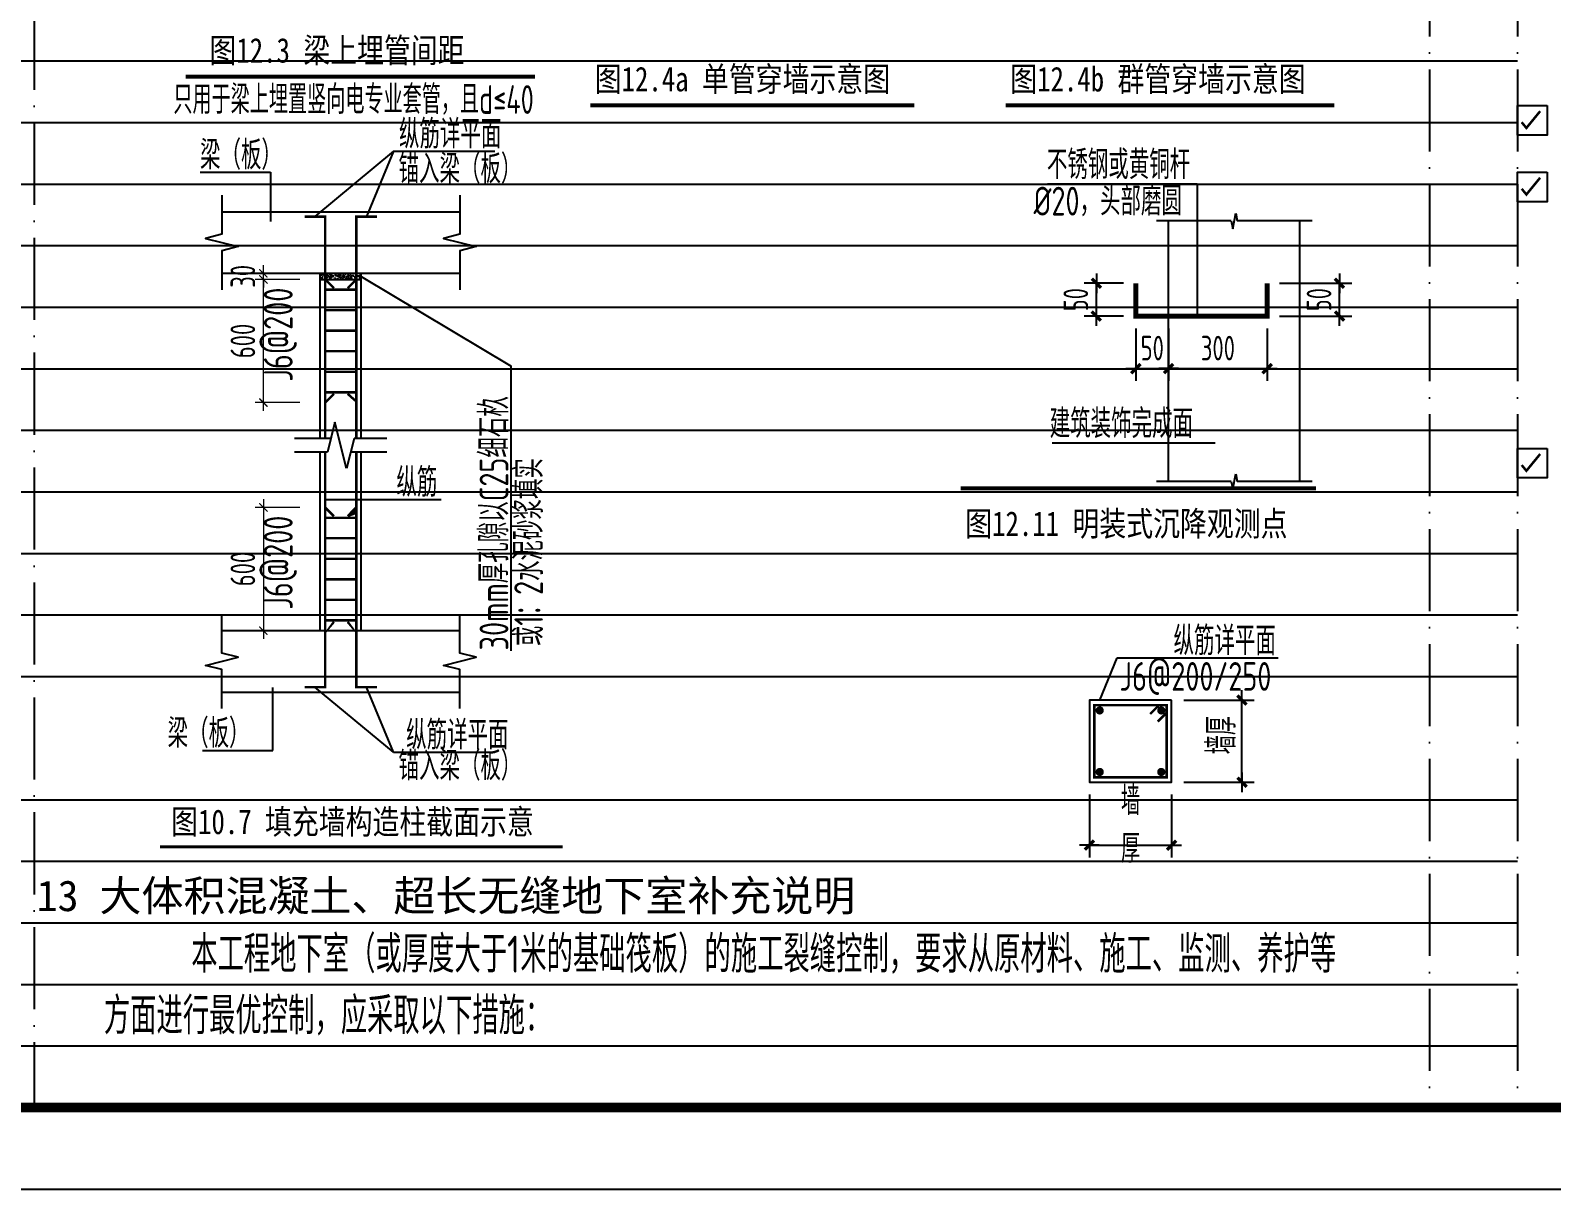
# Model space of a CAD drawing. Extents: x -1058961 to 23600, y -449123 to 2751847.
# Drawn here: x -597520 to -578989, y -12320 to 1802 of the extents above; entities that cross this region are included whole.
import ezdxf

# ---------------------------------------------------------------- set-up
doc = ezdxf.new("R2010")
doc.units = 0
doc.header["$LTSCALE"] = 1000
doc.linetypes.add('D1', pattern=[14, 10, -2, 0, -2])
doc.layers.get('0').update_dxf_attribs({"linetype": 'CONTINUOUS'})
doc.layers.get('DEFPOINTS').update_dxf_attribs({"linetype": 'CONTINUOUS'})
for name, color, linetype in [('C-SHET-TTLB', 11, 'CONTINUOUS'), ('S-DETL-DIM', 151, 'CONTINUOUS'), ('S-DETL-HATCH', 253, 'CONTINUOUS'), ('S-DETL-LINE1', 2, 'CONTINUOUS'), ('S-DETL-RBAR', 1, 'CONTINUOUS'), ('S-DETL-TEXT', 7, 'CONTINUOUS'), ('SM', 7, 'CONTINUOUS')]:
    doc.layers.add(name, color=color, linetype=linetype)
doc.layers.add('S-1-TEXT', color=7, linetype='CONTINUOUS', lineweight=18)
doc.layers.add('S-1-修改', color=23, linetype='CONTINUOUS', lineweight=18)
doc.styles.add('TS', font='tssdeng.shx', dxfattribs={"width": 0.7, "bigfont": 'tssdchn.shx'})
doc.styles.add('TSSD_DIMENSION', font='Tssdeng.shx', dxfattribs={"width": 0.7, "bigfont": 'tssdchn.shx'})
doc.styles.add('黑体', font='simhei.ttf')
doc.dimstyles.new('DIM25', dxfattribs={"dimtxt": 300, "dimasz": 0.8, "dimexe": 150, "dimexo": 150, "dimgap": 100, "dimtad": 1, "dimdec": 0, "dimlfac": 0.25, "dimrnd": 1, "dimzin": 0, "dimdsep": 46, "dimtxsty": 'TS', "dimblk": '_DIMX', "dimcen": 0, "dimclrd": 256, "dimclre": 256, "dimclrt": 43, "dimadec": 1, "dimazin": 0, "dimtfac": 1, "dimtdec": 0, "dimtix": 1, "dimtmove": 2, "dimatfit": 3, "dimldrblk": 'ARCHTICK', "dimfxl": 0, "dimtolj": 1, "dimtzin": 1, "dimarcsym": 0})
doc.dimstyles.new('TSSD_20_100', dxfattribs={"dimtxt": 300, "dimasz": 100, "dimexe": 100, "dimexo": 250, "dimgap": 100, "dimtad": 1, "dimdec": 0, "dimlfac": 0.2, "dimzin": 0, "dimdsep": 46, "dimtxsty": 'TSSD_DIMENSION', "dimblk": 'ARCHTICK', "dimcen": 0, "dimdle": 100, "dimclrt": 7, "dimadec": 0, "dimazin": 0, "dimtfac": 1, "dimtdec": 0, "dimtix": 1, "dimtmove": 2, "dimatfit": 3, "dimldrblk": 'ARCHTICK', "dimfxl": 0, "dimtolj": 1, "dimtzin": 0, "dimarcsym": 0})

# ---------------------------------------------------------------- blocks, each defined once
blk = doc.blocks.new('_DIMX')
blk.add_line((-150, 0), (150, 0))
at = {"const_width": 50}
blk.add_lwpolyline([(-70, -70), (70, 70)], dxfattribs=at)
blk = doc.blocks.new('*D3407')
at = {"layer": 'DEFPOINTS', "color": 0}
for p in [(-584053.5984477726, -1678.23703778928), (-583653.5984477726, -1678.23703778928), (-583653.5984477726, -2318.544217745977)]:
    blk.add_point(p, dxfattribs=at)
at = {"layer": 'S-DETL-DIM', "lineweight": -2}
for p, q in [((-584053.5984477726, -1828.23703778928), (-584053.5984477726, -2468.544217745977)), ((-583653.5984477726, -1828.23703778928), (-583653.5984477726, -2468.544217745977)), ((-584054.3984477726, -2318.544217745977), (-584055.1984477725, -2318.544217745977)), ((-584053.5984477726, -2318.544217745977), (-583653.5984477726, -2318.544217745977)), ((-583652.7984477725, -2318.544217745977), (-583651.9984477726, -2318.544217745977))]:
    blk.add_line(p, q, dxfattribs=at)
at = {"layer": 'S-DETL-DIM', "lineweight": -2, "xscale": 0.8, "yscale": 0.8, "zscale": 0.8}
blk.add_blockref('_DIMX', (-584053.5984477726, -2318.544217745977), dxfattribs=at)
at = {"layer": 'S-DETL-DIM', "lineweight": -2, "xscale": 0.8, "yscale": 0.8, "zscale": 0.8, "rotation": 180}
blk.add_blockref('_DIMX', (-583653.5984477726, -2318.544217745977), dxfattribs=at)
at = {"layer": 'S-DETL-DIM', "color": 43, "insert": (-583853.5984477726, -2068.544217745977), "char_height": 300, "attachment_point": 5, "style": 'TS'}
blk.add_mtext('\\A1;50', dxfattribs=at)
blk = doc.blocks.new('_ArchTick')
at = {"color": 0, "linetype": 'ByBlock', "const_width": 0.15}
blk.add_lwpolyline([(-0.5, -0.5), (0.5, 0.5)], dxfattribs=at)
blk = doc.blocks.new('*D3408')
at = {"layer": 'DEFPOINTS', "color": 0}
for p in [(-583653.5984477726, -1678.23703778928), (-582453.5984477726, -1678.23703778928), (-582453.5984477726, -2318.544217745977)]:
    blk.add_point(p, dxfattribs=at)
at = {"layer": 'S-DETL-DIM', "lineweight": -2}
for p, q in [((-583653.5984477726, -1828.23703778928), (-583653.5984477726, -2468.544217745977)), ((-582453.5984477726, -1828.23703778928), (-582453.5984477726, -2468.544217745977)), ((-583652.7984477725, -2318.544217745977), (-582454.3984477726, -2318.544217745977))]:
    blk.add_line(p, q, dxfattribs=at)
at = {"layer": 'S-DETL-DIM', "lineweight": -2, "xscale": 0.8, "yscale": 0.8, "zscale": 0.8, "rotation": 180}
blk.add_blockref('_DIMX', (-583653.5984477726, -2318.544217745977), dxfattribs=at)
at = {"layer": 'S-DETL-DIM', "lineweight": -2, "xscale": 0.8, "yscale": 0.8, "zscale": 0.8}
blk.add_blockref('_DIMX', (-582453.5984477726, -2318.544217745977), dxfattribs=at)
at = {"layer": 'S-DETL-DIM', "color": 43, "insert": (-583053.5984477726, -2068.544217745977), "char_height": 300, "attachment_point": 5, "style": 'TS'}
blk.add_mtext('\\A1;300', dxfattribs=at)
blk = doc.blocks.new('*D3409')
at = {"layer": 'DEFPOINTS', "color": 0}
for p in [(-584534.4352626706, -1278.23703778928), (-584053.5984477726, -1278.23703778928), (-584053.5984477726, -1678.23703778928)]:
    blk.add_point(p, dxfattribs=at)
at = {"layer": 'S-DETL-DIM', "lineweight": -2}
for p, q in [((-584203.5984477726, -1278.23703778928), (-584684.4352626706, -1278.23703778928)), ((-584534.4352626706, -1277.43703778928), (-584534.4352626706, -1276.63703778928)), ((-584534.4352626706, -1678.23703778928), (-584534.4352626706, -1278.23703778928)), ((-584203.5984477726, -1678.23703778928), (-584684.4352626706, -1678.23703778928)), ((-584534.4352626706, -1679.03703778928), (-584534.4352626706, -1679.83703778928))]:
    blk.add_line(p, q, dxfattribs=at)
at = {"layer": 'S-DETL-DIM', "lineweight": -2, "xscale": 0.8, "yscale": 0.8, "zscale": 0.8}
for p, rotation in [((-584534.4352626706, -1278.23703778928), 270), ((-584534.4352626706, -1678.23703778928), 90)]:
    blk.add_blockref('_DIMX', p, dxfattribs=dict(at, rotation=rotation))
at = {"layer": 'S-DETL-DIM', "color": 43, "insert": (-584784.4352626706, -1478.237037789374), "char_height": 300, "attachment_point": 5, "rotation": 90, "style": 'TS'}
blk.add_mtext('\\A1;50', dxfattribs=at)
blk = doc.blocks.new('*D3410')
at = {"layer": 'DEFPOINTS', "color": 0}
for p in [(-582453.5984477726, -1278.23703778928), (-581571.8553159469, -1278.237037789281), (-582453.5984477726, -1678.23703778928)]:
    blk.add_point(p, dxfattribs=at)
at = {"layer": 'S-DETL-DIM', "lineweight": -2}
for p, q in [((-582303.5984477726, -1278.23703778928), (-581421.8553159469, -1278.237037789281)), ((-581571.8553159469, -1277.437037789281), (-581571.8553159469, -1276.637037789281)), ((-581571.8553159469, -1678.237037789281), (-581571.8553159469, -1278.237037789281)), ((-582303.5984477726, -1678.23703778928), (-581421.8553159469, -1678.237037789281)), ((-581571.8553159469, -1679.03703778928), (-581571.8553159469, -1679.83703778928))]:
    blk.add_line(p, q, dxfattribs=at)
at = {"layer": 'S-DETL-DIM', "lineweight": -2, "xscale": 0.8, "yscale": 0.8, "zscale": 0.8}
for p, rotation in [((-581571.8553159469, -1278.237037789281), 270), ((-581571.8553159469, -1678.237037789281), 90)]:
    blk.add_blockref('_DIMX', p, dxfattribs=dict(at, rotation=rotation))
at = {"layer": 'S-DETL-DIM', "color": 43, "insert": (-581821.8553159469, -1478.237037789374), "char_height": 300, "attachment_point": 5, "rotation": 90, "style": 'TS'}
blk.add_mtext('\\A1;50', dxfattribs=at)
blk = doc.blocks.new('*D726')
at = {"layer": 'DEFPOINTS', "color": 0}
for p in [(-284821.8170300149, 554761.7847492115), (-285514.8249420882, 553261.7847492115), (-284821.8170300149, 553261.7847492115)]:
    blk.add_point(p, dxfattribs=at)
at = {"layer": 'S-DETL-DIM', "color": 0, "lineweight": -2}
for p, q in [((-285514.8249420882, 554861.7847492115), (-285514.8249420882, 553161.7847492115)), ((-285071.8170300149, 554761.7847492115), (-285614.8249420882, 554761.7847492115)), ((-285071.8170300149, 553261.7847492115), (-285614.8249420882, 553261.7847492115))]:
    blk.add_line(p, q, dxfattribs=at)
at = {"layer": 'S-DETL-DIM', "color": 0, "lineweight": -2, "xscale": 100, "yscale": 100, "zscale": 100}
for p, rotation in [((-285514.8249420882, 554761.7847492115), 90), ((-285514.8249420882, 553261.7847492115), 270)]:
    blk.add_blockref('_ArchTick', p, dxfattribs=dict(at, rotation=rotation))
at = {"layer": 'S-DETL-DIM', "color": 7, "insert": (-285764.8249420883, 554011.7847492114), "char_height": 300, "attachment_point": 5, "rotation": 90, "style": 'TSSD_DIMENSION'}
blk.add_mtext('\\A1;600', dxfattribs=at)
blk = doc.blocks.new('*D727')
at = {"layer": 'DEFPOINTS', "color": 0}
for p in [(-285514.8249420882, 557539.978122134), (-284821.8170300149, 557539.978122134), (-284821.8170300149, 556039.978122134)]:
    blk.add_point(p, dxfattribs=at)
at = {"layer": 'S-DETL-DIM', "color": 0, "lineweight": -2}
for p, q in [((-285514.8249420882, 555939.978122134), (-285514.8249420882, 557639.978122134)), ((-285071.8170300149, 557539.978122134), (-285614.8249420882, 557539.978122134)), ((-285071.8170300149, 556039.978122134), (-285614.8249420882, 556039.978122134))]:
    blk.add_line(p, q, dxfattribs=at)
at = {"layer": 'S-DETL-DIM', "color": 0, "lineweight": -2, "xscale": 100, "yscale": 100, "zscale": 100}
for p, rotation in [((-285514.8249420882, 557539.978122134), 90), ((-285514.8249420882, 556039.978122134), 270)]:
    blk.add_blockref('_ArchTick', p, dxfattribs=dict(at, rotation=rotation))
at = {"layer": 'S-DETL-DIM', "color": 7, "insert": (-285764.8249420883, 556789.9781221339), "char_height": 300, "attachment_point": 5, "rotation": 90, "style": 'TSSD_DIMENSION'}
blk.add_mtext('\\A1;600', dxfattribs=at)
blk = doc.blocks.new('*D728')
at = {"layer": 'DEFPOINTS', "color": 0}
for p in [(-285514.8249420882, 557614.978122134), (-284821.8170300112, 557614.978122134), (-284821.8170300149, 557539.978122134)]:
    blk.add_point(p, dxfattribs=at)
at = {"layer": 'S-DETL-DIM', "color": 0, "lineweight": -2}
for p, q in [((-285071.8170300112, 557614.978122134), (-285614.8249420882, 557614.978122134)), ((-285514.8249420882, 557614.978122134), (-285514.8249420882, 557714.978122134)), ((-285514.8249420882, 557539.978122134), (-285514.8249420882, 557614.978122134)), ((-285071.8170300149, 557539.978122134), (-285614.8249420882, 557539.978122134)), ((-285514.8249420882, 557539.978122134), (-285514.8249420882, 557439.978122134))]:
    blk.add_line(p, q, dxfattribs=at)
at = {"layer": 'S-DETL-DIM', "color": 0, "lineweight": -2, "xscale": 100, "yscale": 100, "zscale": 100}
for p, rotation in [((-285514.8249420882, 557614.978122134), 270), ((-285514.8249420882, 557539.978122134), 90)]:
    blk.add_blockref('_ArchTick', p, dxfattribs=dict(at, rotation=rotation))
at = {"layer": 'S-DETL-DIM', "color": 7, "insert": (-285764.8249420883, 557577.4781221339), "char_height": 300, "attachment_point": 5, "rotation": 90, "style": 'TSSD_DIMENSION'}
blk.add_mtext('\\A1;30', dxfattribs=at)
blk = doc.blocks.new('111')
at = {"layer": 'S-DETL-HATCH'}
h = blk.add_hatch(dxfattribs=at)
h.set_pattern_fill('AR-CONC', color=0, scale=10, style=0)
h.set_pattern_definition([(49.99999999999999, (-5077577.102326796, 989050.2325243407), (71.72601826007535, -6.275213498259511), [7.5, -82.5]), (355, (-5077577.102326796, 989050.2325243407), (-13.8751333613, 75.21921337000119), [6, -66]), (100.4514, (-5077571.125158797, 989049.7095903407), (57.85093817140216, 68.94395420609536), [6.374018999999859, -70.11421119999774]), (46.18420000000002, (-5077577.102326796, 989070.2325243407), (106.7241048625644, -16.55190143290181), [11.24999999999988, -123.749999999999]), (96.63559999999998, (-5077568.208652296, 989068.8531936409), (93.46627055487033, 97.41178709004417), [9.561028799999715, -105.1712999999977]), (351.1842, (-5077577.102326796, 989070.2325243407), (93.46619451336272, 97.41186009253246), [9, -99]), (21, (-5077567.102326796, 989065.2325243407), (59.69070521184616, -40.26188906653388), [7.5, -82.5]), (326.0000000000001, (-5077567.102326796, 989065.2325243407), (24.33153319215817, 72.5150045046853), [6, -66]), (71.4514, (-5077562.128103497, 989061.8773637407), (84.02226285814899, 32.25304967099524), [6.374019000000001, -70.1142112]), (37.50000000000001, (-5077577.102326796, 989050.2325243407), (1.215985531729067, 33.28938538313115), [0, -65.19999999999999, 0, -67, 0, -66.25]), (7.499999999999999, (-5077577.102326796, 989050.2325243407), (26.30695374421486, 39.44117118823603), [0, -38.2, 0, -63.7, 0, -25.25]), (327.5, (-5077599.402326797, 989050.2325243407), (53.38224361724091, -2.25548717343798), [0, -25, 0, -78, 0, -103.5]), (317.5, (-5077609.402326797, 989050.2325243407), (58.31861693423862, 10.01049823323176), [0, -32.5, 0, -51.8, 0, -73.5])])
h.paths.add_polyline_path([(-284381.8170300149, 557614.978122134), (-284761.8170300149, 557614.9781221335), (-284761.8170300149, 557539.978122134), (-284381.8170300149, 557539.978122134)])
h.paths.add_polyline_path([(-284761.8170300149, 557614.978122134), (-284821.8170300149, 557614.978122134), (-284821.8170300149, 557539.9781221335), (-284761.8170300149, 557539.978122134)])
h.paths.add_polyline_path([(-284321.8170300149, 557614.978122134), (-284381.8170300149, 557614.978122134), (-284381.8170300187, 557539.978122134), (-284321.8170300149, 557539.978122134)])
at = {"layer": 'S-DETL-DIM'}
for p, q in [((-284642.5266673849, 555802.3344215753), (-284733.9459421248, 555436.6573226147)), ((-284501.107392645, 555236.6573226138), (-284642.5266673849, 555802.3344215753)), ((-284692.5266673849, 555602.3344215753), (-285134.3170300149, 555602.3344215744)), ((-284409.6881179051, 555602.3344215753), (-284501.107392645, 555236.6573226156)), ((-284009.3170300149, 555602.3344215753), (-284409.6881179051, 555602.3344215753)), ((-284733.9459421248, 555436.6573226147), (-285134.3170300149, 555436.6573226138)), ((-284009.3170300149, 555436.6573226165), (-284451.107392645, 555436.6573226156))]:
    blk.add_line(p, q, dxfattribs=at)
for points in [[(-286021.8170300149, 558564.978122134), (-286021.8170300149, 558089.978122134), (-286221.8170300149, 558039.978122134), (-285821.8170300149, 557939.978122134), (-286021.8170300149, 557889.978122134), (-286021.8170300149, 557414.978122134)], [(-283121.8170300149, 558564.978122134), (-283121.8170300149, 558089.978122134), (-283321.8170300149, 558039.978122134), (-282921.8170300149, 557939.978122134), (-283121.8170300149, 557889.978122134), (-283121.8170300149, 557414.978122134)], [(-286021.8170300149, 552311.7847492115), (-286021.8170300149, 552786.7847492115), (-286221.8170300149, 552836.7847492115), (-285821.8170300149, 552936.7847492115), (-286021.8170300149, 552986.7847492115), (-286021.8170300149, 553461.7847492115)], [(-283121.8170300149, 552311.7847492115), (-283121.8170300149, 552786.7847492115), (-283321.8170300149, 552836.7847492115), (-282921.8170300149, 552936.7847492115), (-283121.8170300149, 552986.7847492115), (-283121.8170300149, 553461.7847492115)]]:
    blk.add_lwpolyline(points, dxfattribs=at)
at = {"layer": 'S-DETL-LINE1'}
for p, q in [((-286021.8170300149, 558364.978122134), (-283121.8170300149, 558364.978122134)), ((-286021.8170300149, 557614.978122134), (-284821.8170300149, 557614.978122134)), ((-284321.8170300149, 557614.978122134), (-283121.8170300149, 557614.978122134)), ((-286021.8170300149, 553261.7847492115), (-283121.8170300149, 553261.7847492115)), ((-286021.8170300149, 552511.7847492115), (-283121.8170300149, 552511.7847492115))]:
    blk.add_line(p, q, dxfattribs=at)
at = {"layer": 'S-DETL-LINE1', "linetype": 'ByBlock'}
for p, q in [((-284821.8170300149, 555602.3344215748), (-284821.8170300149, 557614.978122134)), ((-284821.8170300149, 557614.978122134), (-284321.8170300149, 557614.978122134)), ((-284321.8170300149, 555602.3344215753), (-284321.8170300149, 557614.978122134)), ((-284821.8170300149, 557539.978122134), (-284321.8170300149, 557539.978122134)), ((-284821.8170300149, 553261.7847492115), (-284821.8170300149, 555436.6573226142)), ((-284321.8170300149, 553261.7847492115), (-284321.8170300149, 555436.6573226156))]:
    blk.add_line(p, q, dxfattribs=at)
at = {"layer": 'S-DETL-RBAR'}
for points, const_width in [([(-285011.8170300149, 558304.978122134), (-284761.8170300149, 558304.978122134), (-284761.8170300149, 556039.978122134), (-284655.751012838, 556146.0441393119)], 30), ([(-284487.8830471956, 556146.0441393119), (-284381.8170300187, 556039.978122134), (-284381.8170300149, 558304.978122134), (-284131.8170300149, 558304.978122134)], 30), ([(-284761.8170300149, 555602.3344215748), (-284761.8170300149, 557539.9781221298), (-284655.751012838, 557433.9121049519)], 30), ([(-284761.8170300112, 557414.9781221312), (-284381.8170300149, 557414.9781221312)], 29.99999999999999), ([(-284381.8170300149, 555602.3344215753), (-284381.8170300149, 557539.9781221298), (-284487.8830471919, 557433.9121049519)], 29.99999999999999), ([(-284761.8170300112, 557164.9781221312), (-284381.8170300149, 557164.9781221312)], 29.99999999999999), ([(-284761.8170300112, 556914.9781221312), (-284381.8170300149, 556914.9781221312)], 29.99999999999999), ([(-284761.8170300112, 556664.9781221312), (-284381.8170300149, 556664.9781221312)], 29.99999999999999), ([(-284761.8170300112, 556414.9781221312), (-284381.8170300149, 556414.9781221312)], 29.99999999999999), ([(-284761.8170300112, 556164.9781221312), (-284381.8170300149, 556164.9781221312)], 29.99999999999999), ([(-284655.7510128343, 553367.8507663852), (-284761.8170300112, 553261.7847492073), (-284761.8170300149, 555436.6573226147)], 30), ([(-284487.8830471956, 553367.8507663852), (-284381.8170300187, 553261.7847492073), (-284381.8170300149, 555436.6573226156)], 29.99999999999999), ([(-285011.8170300149, 552571.7847492115), (-284761.8170300149, 552571.7847492115), (-284761.8170300149, 554761.7847492115), (-284655.751012838, 554655.7187320336)], 30), ([(-284761.8170300112, 554636.7847492073), (-284381.8170300187, 554636.7847492073)], 29.99999999999999), ([(-284487.8830471956, 554655.7187320336), (-284381.8170300187, 554761.7847492115), (-284381.8170300149, 552571.7847492115), (-284131.8170300149, 552571.7847492115)], 30), ([(-284761.8170300112, 554386.7847492073), (-284381.8170300187, 554386.7847492073)], 29.99999999999999), ([(-284761.8170300112, 554136.7847492073), (-284381.8170300187, 554136.7847492073)], 29.99999999999999), ([(-284761.8170300112, 553886.7847492073), (-284381.8170300187, 553886.7847492073)], 29.99999999999999), ([(-284761.8170300112, 553636.7847492073), (-284381.8170300187, 553636.7847492073)], 29.99999999999999), ([(-284761.8170300112, 553386.7847492073), (-284381.8170300187, 553386.7847492073)], 29.99999999999999)]:
    blk.add_lwpolyline(points, dxfattribs=dict(at, const_width=const_width))
at = {"layer": 'S-DETL-TEXT', "color": 0}
for p, q in [((-283931.3852914148, 559101.2571702457), (-284886.8170300149, 558304.978122134)), ((-283931.3852914148, 559101.2571702457), (-284256.8170300149, 558304.978122134)), ((-283931.3852914148, 559101.2571702457), (-282695.7252418981, 559101.2571702457)), ((-286283.5939686098, 558846.3703049205), (-285427.6668890328, 558846.3703049205)), ((-285427.6668890328, 558846.3703049205), (-285427.6668890328, 558244.136685834))]:
    blk.add_line(p, q, dxfattribs=at)
at = {"layer": 'S-DETL-TEXT'}
for p, q in [((-284321.8170300149, 557577.478122134), (-282496.4285004898, 556482.4438556919)), ((-282496.4285004903, 553016.7427315831), (-282496.4285004898, 556482.4438556919)), ((-284761.8170300112, 554858.8425436241), (-283350.6914227852, 554858.8425436246)), ((-285399.9534828463, 551800.9561594797), (-285399.9534828463, 552569.7097169741)), ((-283931.3852914148, 551780.6242346505), (-284886.8170300149, 552571.7847492115)), ((-283931.3852914148, 551780.6242346505), (-284256.8170300149, 552571.7847492115)), ((-286255.8805624233, 551800.9561594797), (-285399.9534828463, 551800.9561594797)), ((-283931.3852914148, 551780.6242346505), (-282695.7252418981, 551780.624234651))]:
    blk.add_line(p, q, dxfattribs=at)
at = {"layer": 'S-DETL-TEXT', "color": 0, "const_width": 40}
blk.add_lwpolyline([(-286775.5830807583, 550627.6528337419), (-281867.7597083761, 550627.6528337419)], dxfattribs=at)
at = {"layer": 'S-DETL-TEXT'}
for s, height, style, width, p in [(' 纵筋详平面', 350, 'TS', 0.75, (-284022.0641946327, 559135.316915082)), ('梁（板）', 350, 'TS', 0.75, (-286286.7066362747, 558880.4300497568)), ('锚入梁（板）', 350, 'TS', 0.75, (-283867.9755486497, 558710.4842908715)), (' 纵筋', 350, 'TS', 0.75, (-284053.7330713496, 554892.9022884609)), ('梁（板）', 350, 'TS', 0.75, (-286681.1648190501, 551835.015904316)), (' 纵筋详平面', 350, 'TS', 0.75, (-283935.1411718456, 551814.6839794873)), ('锚入梁（板）', 350, 'TS', 0.75, (-283867.9755486497, 551439.3398935844)), ('图10.7 填充墙构造柱截面示意', 300, '黑体', 0.8, (-286638.0479329568, 550782.7029027932))]:
    blk.add_text(s, height=height, dxfattribs=dict(at, style=style, width=width)).set_placement(p)
at = {"layer": 'S-DETL-TEXT', "style": 'TS', "width": 0.75}
for s, p in [('J6@200', (-285158.0651310296, 556295.7027842926)), ('30mm厚孔隙以C25细石杦', (-282530.488245327, 553019.9965424908)), ('或1：2水泥砂浆填实', (-282108.3309792909, 553071.8632066466)), ('J6@200', (-285158.0651310296, 553517.5094113701))]:
    blk.add_text(s, height=350, rotation=90, dxfattribs=at).set_placement(p)
at = {"layer": 'S-DETL-DIM'}
for base, p1, p2, angle, text, picture, middle in [((-285514.8249420882, 557614.978122134), (-284821.8170300149, 557539.978122134), (-284821.8170300112, 557614.978122134), 270, '30', '*D728', (-285764.8249420883, 557577.4781221339)), ((-285514.8249420882, 557539.978122134), (-284821.8170300149, 556039.978122134), (-284821.8170300149, 557539.978122134), 270, '600', '*D727', (-285764.8249420883, 556789.9781221339)), ((-285514.8249420882, 553261.7847492115), (-284821.8170300149, 554761.7847492115), (-284821.8170300149, 553261.7847492115), 90, '600', '*D726', (-285764.8249420883, 554011.7847492114))]:
    dim = blk.add_linear_dim(base=base, p1=p1, p2=p2, angle=angle, text=text, dimstyle='TSSD_20_100', dxfattribs=at)
    dim.commit()
    dim.dimension.update_dxf_attribs({"geometry": picture, "text_midpoint": middle})

msp = doc.modelspace()

# ---------------------------------------------------------------- linework, layer by layer
at = {"color": 6, "const_width": 30}
for points in [[(-579128.0193836002, 817.9077195877035), (-579295.5709348998, 613.2735914938676), (-579353.0916817475, 683.5248531932302)], [(-579128.0193836002, 7.372771184920566), (-579295.5709348998, -197.2613569089153), (-579353.0916817475, -127.0100952095527)], [(-579128.0193836002, -3358.808706898446), (-579295.5709348998, -3563.442834992282), (-579353.0916817475, -3493.191573292919)]]:
    msp.add_lwpolyline(points, dxfattribs=at)
at = {"layer": 'C-SHET-TTLB'}
msp.add_lwpolyline([(-549702.3117456608, 47080.12902830986), (-549702.3117456608, -12319.87097169014), (-654802.3117456607, -12319.87097169014), (-654802.3117456607, 47080.12902830986)], close=True, dxfattribs=at)
at = {"layer": 'C-SHET-TTLB', "const_width": 120}
msp.add_lwpolyline([(-652962.3117456607, 46080.12902830986), (-550702.3117456608, 46080.12902830986), (-550702.3117456608, -11319.87097169014), (-652962.3117456607, -11319.87097169014)], close=True, dxfattribs=at)
at = {"layer": 'DEFPOINTS', "color": 252, "linetype": 'D1', "ltscale": 0.1}
for p, q in [((-597474.3117456607, 42680.12902830986), (-597474.3117456612, -11319.87097169014)), ((-580474.3117456612, 41930.12902830986), (-580474.3117456612, -11319.87097169014)), ((-579402.3117456607, 41930.12902830986), (-579402.3117456612, -11319.87097169014))]:
    msp.add_line(p, q, dxfattribs=at)
at = {"layer": 'DEFPOINTS', "color": 252}
for p, q in [((-652962.3117456607, 1430.129028309864), (-579402.3117456611, 1430.129028309864)), ((-652962.3117456607, 680.1290283098642), (-579402.3117456611, 680.1290283098642)), ((-652962.3117456607, -69.87097169013578), (-579402.3117456611, -69.87097169013578)), ((-652962.3117456607, -819.8709716901358), (-579402.3117456611, -819.8709716901358)), ((-652962.3117456607, -1569.870971690136), (-579402.3117456611, -1569.870971690136)), ((-652962.3117456607, -2319.870971690136), (-579402.3117456611, -2319.870971690136)), ((-652962.3117456607, -3069.870971690136), (-579402.3117456611, -3069.870971690252)), ((-652962.3117456607, -3819.870971690136), (-579402.3117456611, -3819.870971690252)), ((-652962.3117456607, -4569.870971690136), (-579402.3117456611, -4569.870971690252)), ((-652962.3117456607, -5319.870971690136), (-579402.3117456611, -5319.870971690252)), ((-652962.3117456607, -6069.870971690136), (-579402.3117456611, -6069.870971690136)), ((-652962.3117456607, -7569.870971690136), (-579402.3117456612, -7569.870971690136)), ((-652962.3117456607, -8319.870971690136), (-579402.3117456612, -8319.870971690136)), ((-652962.3117456607, -9069.870971690136), (-579402.3117456612, -9069.870971690136)), ((-652962.3117456607, -9819.870971690136), (-579402.3117456612, -9819.870971690136)), ((-652962.3117456607, -10569.87097169014), (-579402.3117456612, -10569.87097169014))]:
    msp.add_line(p, q, dxfattribs=at)
at = {"layer": 'S-DETL-DIM'}
for p, q in [((-582891.0050863296, -519.677609959821), (-583803.5984479812, -519.677609959821)), ((-582891.0050863296, -519.677609959821), (-582870.5154734765, -613.9935957903217)), ((-582870.5154734765, -613.9935957903217), (-582836.6814224849, -425.3616241293203)), ((-582836.6814224849, -425.3616241293203), (-582819.009153297, -519.6776099588897)), ((-581903.5984479812, -519.677609959821), (-582819.009153297, -519.677609959821)), ((-582891.0050859143, -3692.589568617957), (-583803.5984475649, -3692.589568617957)), ((-582891.0050859143, -3692.589568617492), (-582870.5154730611, -3786.905554448458)), ((-582870.5154730611, -3786.905554448458), (-582836.6814220686, -3598.273582787457)), ((-582836.6814220686, -3598.273582787457), (-582819.0091528808, -3692.589568617026)), ((-581903.5984475649, -3692.589568617957), (-582819.0091528808, -3692.589568617957)), ((-583468.4286396451, -6357.556852551847), (-582610.6491558686, -6357.556852551847)), ((-582760.6491558686, -7356.756852552033), (-582760.6491558686, -6358.35685255166)), ((-583468.4286396414, -7357.556852551847), (-582610.6491558686, -7357.556852551847)), ((-584618.4286396451, -7507.556852551847), (-584618.4286396451, -8273.910744092631)), ((-583618.4286396414, -7507.556852551847), (-583618.4286396414, -8273.910744092631)), ((-584617.6286396448, -8123.910744092631), (-583619.2286396412, -8123.910744092631))]:
    msp.add_line(p, q, dxfattribs=at)
at = {"layer": 'S-DETL-LINE1'}
for p, q in [((-583653.5984475649, -3692.589568617957), (-583653.5984479812, -519.677609959821)), ((-582053.5984475649, -3692.589568617957), (-582053.5984494387, -519.677609959821))]:
    msp.add_line(p, q, dxfattribs=at)
msp.add_lwpolyline([(-583618.4286396451, -6357.556852551847), (-584618.4286396451, -6357.556852551847), (-584618.4286396451, -7357.556852551847), (-583618.4286396451, -7357.556852551847)], close=True, dxfattribs=at)
at = {"layer": 'S-DETL-RBAR', "color": 1, "const_width": 60}
msp.add_lwpolyline([(-584053.5984477726, -1278.23703778928), (-584053.5984477726, -1678.23703778928), (-582453.5984477726, -1678.23703778928), (-582453.5984477726, -1278.23703778928)], dxfattribs=at)
at = {"layer": 'S-DETL-RBAR', "const_width": 30}
msp.add_lwpolyline([(-583787.8039165571, -6618.856011020223), (-583678.4286396451, -6509.480734106357), (-583678.4286396451, -6417.556852551847), (-584558.4286396451, -6417.556852551847), (-584558.4286396451, -7297.556852551847), (-583678.4286396451, -7297.556852551847), (-583678.4286396451, -6417.556852551847), (-583770.3525211982, -6417.556852551847), (-583879.727798114, -6526.932129465713)], dxfattribs=at)
at = {"layer": 'S-DETL-RBAR', "const_width": 50}
for points in [[(-584518.4286396451, -6482.556852551847, 1), (-584468.4286396451, -6482.556852551847, 1)], [(-583768.4286396451, -6482.556852551847, 1), (-583718.4286396451, -6482.556852551847, 1)], [(-584518.4286396451, -7232.556852551847, 1), (-584468.4286396451, -7232.556852551847, 1)], [(-583768.4286396451, -7232.556852551847, 1), (-583718.4286396451, -7232.556852551847, 1)]]:
    msp.add_lwpolyline(points, format="xyb", close=True, dxfattribs=at)
at = {"layer": 'S-DETL-TEXT'}
for p, q in [((-583307.3948928219, -69.87097169013578), (-585128.8966245361, -69.87097169013578)), ((-583307.3948928219, -69.87097169013578), (-583307.3948928219, -1678.23703778928)), ((-583085.9742721658, -3224.995023922267), (-585072.319842527, -3224.995023922267))]:
    msp.add_line(p, q, dxfattribs=at)
at = {"layer": 'S-DETL-TEXT', "color": 0}
for p, q in [((-584492.2434555067, -6357.556852551847), (-584280.0648382994, -5843.675090856123)), ((-584280.0648382994, -5843.675090856123), (-582317.9112531188, -5843.675090856123))]:
    msp.add_line(p, q, dxfattribs=at)
at = {"layer": 'S-DETL-TEXT', "const_width": 50}
for points in [[(-595626.6342673147, 1238.316455450171), (-591371.1258485991, 1238.316455450171)], [(-590699.3261708602, 888.6234036039386), (-586751.807197221, 888.6234036039386)], [(-585637.2270929561, 888.0607910829422), (-581636.3283306415, 888.0607910829422)], [(-586186.9744257414, -3778.048649098928), (-581859.874661994, -3778.048649098928)]]:
    msp.add_lwpolyline(points, dxfattribs=at)
at = {"layer": 'SM', "color": 6}
for points in [[(-579041.3235047555, 886.167621964385), (-579041.3235047555, 526.1826741232362), (-579402.3118279774, 526.1827452779107), (-579402.3117811393, 886.167621964385), (-579041.3235047555, 886.167621964385)], [(-579041.3235047555, 75.63267356160213), (-579041.3235047555, -284.3522742795467), (-579402.3118279774, -284.3522031248722), (-579402.3117811393, 75.63267356160213), (-579041.3235047555, 75.63267356160213)], [(-579041.3235047555, -3290.548804521764), (-579041.3235047555, -3650.533752362913), (-579402.3118279774, -3650.533681208239), (-579402.3117811393, -3290.548804521764), (-579041.3235047555, -3290.548804521764)]]:
    msp.add_lwpolyline(points, dxfattribs=at)

# ---------------------------------------------------------------- block references
at = {"layer": 'S-1-TEXT'}
msp.add_blockref('111', (-309166.8264782064, -558771.6827227541), dxfattribs=at)
at = {"layer": 'S-DETL-DIM', "xscale": 0.8000000000465661, "yscale": 0.8000000000465661}
for p, zscale, rotation in [((-582760.6491558686, -6357.556852551847), 0.7999999999883585, 90), ((-582760.6491558686, -7357.556852551847), 0.7999999999883585, 270), ((-584618.4286396451, -8123.910744092631), 0.7999999999992724, 180)]:
    msp.add_blockref('_DIMX', p, dxfattribs=dict(at, zscale=zscale, rotation=rotation))
at = {"layer": 'S-DETL-DIM', "xscale": 0.8000000000465661, "yscale": 0.8000000000465661, "zscale": 0.7999999999992724}
msp.add_blockref('_DIMX', (-583618.4286396414, -8123.910744092631), dxfattribs=at)

# ---------------------------------------------------------------- texts
at = {"layer": 'S-1-修改', "color": 0, "style": '黑体'}
msp.add_text('13 大体积混凝土、超长无缝地下室补充说明', height=375, dxfattribs=at).set_placement((-597443.3699062745, -8927.441467801778))
at = {"layer": 'S-1-修改', "color": 0, "style": 'TS', "width": 0.75}
for s, p in [('           本工程地下室（或厚度大于1米的基础筏板）的施工裂缝控制，要求从原材料、施工、监测、养护等', (-597814.5842634229, -9677.441467800847)), ('方面进行最优控制，应采取以下措施：', (-596624.8849902524, -10427.44146780131))]:
    msp.add_text(s, height=450, dxfattribs=at).set_placement(p)
at = {"layer": 'S-DETL-TEXT'}
for s, height, style, width, p in [('图12.3 梁上埋管间距', 300, '黑体', 0.8, (-595338.644167662, 1409.485583167785)), ('图12.4a 单管穿墙示意图', 300, '黑体', 0.8, (-590645.4994842684, 1059.792531321553)), ('图12.4b 群管穿墙示意图', 300, '黑体', 0.8, (-585583.4004063642, 1059.229918800556)), ('只用于梁上埋置竖向电专业套管，且d≤40', 350, 'TS', 0.7, (-595778.1241873134, 785.1734292528417)), ('不锈钢或黄铜杆', 350, 'TS', 0.75, (-585136.5882904761, -8.699539242516039)), ('%%C20，头部磨圆', 350, 'TS', 0.75, (-585298.5789606523, -453.2067054744984)), ('建筑装饰完成面', 350, 'TS', 0.75, (-585102.3868446028, -3163.823591474647)), ('图12.11 明装式沉降观测点', 300, '黑体', 0.8, (-586131.8763851261, -4356.879521381314)), (' 纵筋详平面', 350, 'TS', 0.75, (-583753.8865231726, -5809.615346019826)), ('J6@200/250', 350, 'TS', 0.75, (-584251.5640866262, -6243.316304579115))]:
    msp.add_text(s, height=height, dxfattribs=dict(at, style=style, width=width)).set_placement(p)
at = {"layer": 'S-DETL-TEXT', "insert": (-583010.6491558686, -6857.556852551847), "char_height": 350, "attachment_point": 5, "rotation": 90, "style": 'TS'}
msp.add_mtext('\\A1; 墙厚', dxfattribs=at)
at = {"layer": 'S-DETL-TEXT', "insert": (-584118.4286396432, -7873.910744092631), "char_height": 350, "width": 2, "attachment_point": 5, "style": 'TS'}
msp.add_mtext('\\A1;墙厚', dxfattribs=at)

# ---------------------------------------------------------------- dimensions: what is measured, and where the dimension line sits
at = {"layer": 'S-DETL-DIM'}
for base, p1, p2, picture, middle in [((-584534.4352626706, -1278.23703778928), (-584053.5984477726, -1678.23703778928), (-584053.5984477726, -1278.23703778928), '*D3409', (-584784.4352626706, -1478.237037789374)), ((-581571.8553159469, -1278.237037789281), (-582453.5984477726, -1678.23703778928), (-582453.5984477726, -1278.23703778928), '*D3410', (-581821.8553159469, -1478.237037789374))]:
    dim = msp.add_linear_dim(base=base, p1=p1, p2=p2, angle=90, text='50', dimstyle='DIM25', dxfattribs=at)
    dim.commit()
    dim.dimension.update_dxf_attribs({"geometry": picture, "text_midpoint": middle})
dim = msp.add_linear_dim(base=(-583653.5984477726, -2318.544217745977), p1=(-584053.5984477726, -1678.23703778928), p2=(-583653.5984477726, -1678.23703778928), text='50', dimstyle='DIM25', dxfattribs=at)
dim.commit()
dim.dimension.update_dxf_attribs({"geometry": '*D3407', "text_midpoint": (-583853.5984477726, -2068.544217745977)})
dim = msp.add_linear_dim(base=(-582453.5984477726, -2318.544217745977), p1=(-583653.5984477726, -1678.23703778928), p2=(-582453.5984477726, -1678.23703778928), dimstyle='DIM25', dxfattribs=at)
dim.commit()
dim.dimension.update_dxf_attribs({"geometry": '*D3408', "text_midpoint": (-583053.5984477726, -2068.544217745977)})

doc.saveas('drawing.dxf')
